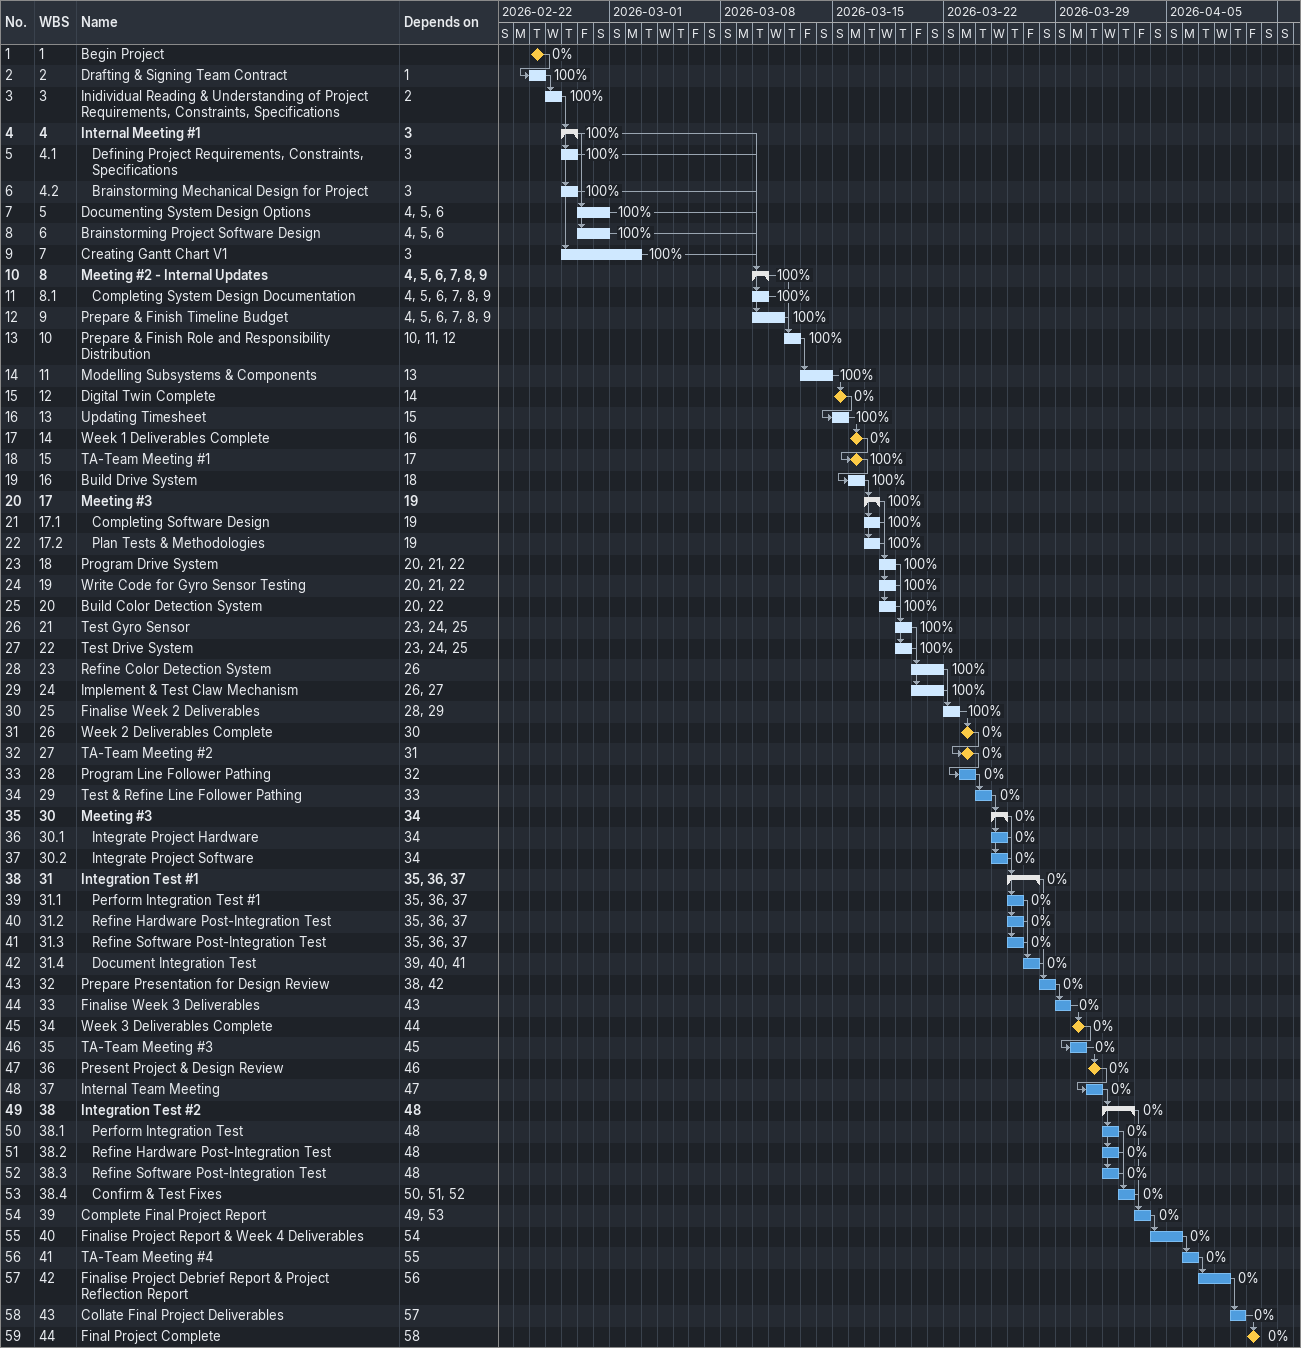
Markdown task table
| ID | WBS | Task | Start | Finish | Predecessors | % complete |
|---|---|---|---|---|---|---|
| 1 | 1 | Begin Project (milestone) | 2026-02-24 | 2026-02-24 |  | 0 |
| 2 | 2 | Drafting & Signing Team Contract | 2026-02-24 | 2026-02-24 | 1 | 100 |
| 3 | 3 | Inidividual Reading & Understanding of Project Requirements, Constraints, Specifications | 2026-02-25 | 2026-02-25 | 2 | 100 |
| 4 | 4 | **Internal Meeting #1** | 2026-02-26 | 2026-02-26 | 3 | 100 |
| 5 | 4.1 | Defining Project Requirements, Constraints, Specifications | 2026-02-26 | 2026-02-26 | 3 | 100 |
| 6 | 4.2 | Brainstorming Mechanical Design for Project | 2026-02-26 | 2026-02-26 | 3 | 100 |
| 7 | 5 | Documenting System Design Options | 2026-02-27 | 2026-02-28 | 4, 5, 6 | 100 |
| 8 | 6 | Brainstorming Project Software Design | 2026-02-27 | 2026-02-28 | 4, 5, 6 | 100 |
| 9 | 7 | Creating Gantt Chart V1 | 2026-02-26 | 2026-03-02 | 3 | 100 |
| 10 | 8 | **Meeting #2 - Internal Updates** | 2026-03-10 | 2026-03-10 | 4, 5, 6, 7, 8, 9 | 100 |
| 11 | 8.1 | Completing System Design Documentation | 2026-03-10 | 2026-03-10 | 4, 5, 6, 7, 8, 9 | 100 |
| 12 | 9 | Prepare & Finish Timeline Budget | 2026-03-10 | 2026-03-11 | 4, 5, 6, 7, 8, 9 | 100 |
| 13 | 10 | Prepare & Finish Role and Responsibility Distribution | 2026-03-12 | 2026-03-12 | 10, 11, 12 | 100 |
| 14 | 11 | Modelling Subsystems & Components | 2026-03-13 | 2026-03-14 | 13 | 100 |
| 15 | 12 | Digital Twin Complete (milestone) | 2026-03-15 | 2026-03-15 | 14 | 0 |
| 16 | 13 | Updating Timesheet | 2026-03-15 | 2026-03-15 | 15 | 100 |
| 17 | 14 | Week 1 Deliverables Complete (milestone) | 2026-03-16 | 2026-03-16 | 16 | 0 |
| 18 | 15 | TA-Team Meeting #1 (milestone) | 2026-03-16 | 2026-03-16 | 17 | 100 |
| 19 | 16 | Build Drive System | 2026-03-16 | 2026-03-16 | 18 | 100 |
| 20 | 17 | **Meeting #3** | 2026-03-17 | 2026-03-17 | 19 | 100 |
| 21 | 17.1 | Completing Software Design | 2026-03-17 | 2026-03-17 | 19 | 100 |
| 22 | 17.2 | Plan Tests & Methodologies | 2026-03-17 | 2026-03-17 | 19 | 100 |
| 23 | 18 | Program Drive System | 2026-03-18 | 2026-03-18 | 20, 21, 22 | 100 |
| 24 | 19 | Write Code for Gyro Sensor Testing | 2026-03-18 | 2026-03-18 | 20, 21, 22 | 100 |
| 25 | 20 | Build Color Detection System | 2026-03-18 | 2026-03-18 | 20, 22 | 100 |
| 26 | 21 | Test Gyro Sensor | 2026-03-19 | 2026-03-19 | 23, 24, 25 | 100 |
| 27 | 22 | Test Drive System | 2026-03-19 | 2026-03-19 | 23, 24, 25 | 100 |
| 28 | 23 | Refine Color Detection System | 2026-03-20 | 2026-03-21 | 26 | 100 |
| 29 | 24 | Implement & Test Claw Mechanism | 2026-03-20 | 2026-03-21 | 26, 27 | 100 |
| 30 | 25 | Finalise Week 2 Deliverables | 2026-03-22 | 2026-03-22 | 28, 29 | 100 |
| 31 | 26 | Week 2 Deliverables Complete (milestone) | 2026-03-23 | 2026-03-23 | 30 | 0 |
| 32 | 27 | TA-Team Meeting #2 (milestone) | 2026-03-23 | 2026-03-23 | 31 | 0 |
| 33 | 28 | Program Line Follower Pathing | 2026-03-23 | 2026-03-23 | 32 | 0 |
| 34 | 29 | Test & Refine Line Follower Pathing | 2026-03-24 | 2026-03-24 | 33 | 0 |
| 35 | 30 | **Meeting #3** | 2026-03-25 | 2026-03-25 | 34 | 0 |
| 36 | 30.1 | Integrate Project Hardware | 2026-03-25 | 2026-03-25 | 34 | 0 |
| 37 | 30.2 | Integrate Project Software | 2026-03-25 | 2026-03-25 | 34 | 0 |
| 38 | 31 | **Integration Test #1** | 2026-03-26 | 2026-03-27 | 35, 36, 37 | 0 |
| 39 | 31.1 | Perform Integration Test #1 | 2026-03-26 | 2026-03-26 | 35, 36, 37 | 0 |
| 40 | 31.2 | Refine Hardware Post-Integration Test | 2026-03-26 | 2026-03-26 | 35, 36, 37 | 0 |
| 41 | 31.3 | Refine Software Post-Integration Test | 2026-03-26 | 2026-03-26 | 35, 36, 37 | 0 |
| 42 | 31.4 | Document Integration Test | 2026-03-27 | 2026-03-27 | 39, 40, 41 | 0 |
| 43 | 32 | Prepare Presentation for Design Review | 2026-03-28 | 2026-03-28 | 38, 42 | 0 |
| 44 | 33 | Finalise Week 3 Deliverables | 2026-03-29 | 2026-03-29 | 43 | 0 |
| 45 | 34 | Week 3 Deliverables Complete (milestone) | 2026-03-30 | 2026-03-30 | 44 | 0 |
| 46 | 35 | TA-Team Meeting #3 | 2026-03-30 | 2026-03-30 | 45 | 0 |
| 47 | 36 | Present Project & Design Review (milestone) | 2026-03-31 | 2026-03-31 | 46 | 0 |
| 48 | 37 | Internal Team Meeting | 2026-03-31 | 2026-03-31 | 47 | 0 |
| 49 | 38 | **Integration Test #2** | 2026-04-01 | 2026-04-02 | 48 | 0 |
| 50 | 38.1 | Perform Integration Test | 2026-04-01 | 2026-04-01 | 48 | 0 |
| 51 | 38.2 | Refine Hardware Post-Integration Test | 2026-04-01 | 2026-04-01 | 48 | 0 |
| 52 | 38.3 | Refine Software Post-Integration Test | 2026-04-01 | 2026-04-01 | 48 | 0 |
| 53 | 38.4 | Confirm & Test Fixes | 2026-04-02 | 2026-04-02 | 50, 51, 52 | 0 |
| 54 | 39 | Complete Final Project Report | 2026-04-03 | 2026-04-03 | 49, 53 | 0 |
| 55 | 40 | Finalise Project Report & Week 4 Deliverables | 2026-04-04 | 2026-04-05 | 54 | 0 |
| 56 | 41 | TA-Team Meeting #4 | 2026-04-06 | 2026-04-06 | 55 | 0 |
| 57 | 42 | Finalise Project Debrief Report & Project Reflection Report | 2026-04-07 | 2026-04-08 | 56 | 0 |
| 58 | 43 | Collate Final Project Deliverables | 2026-04-09 | 2026-04-09 | 57 | 0 |
| 59 | 44 | Final Project Complete (milestone) | 2026-04-10 | 2026-04-10 | 58 | 0 |
